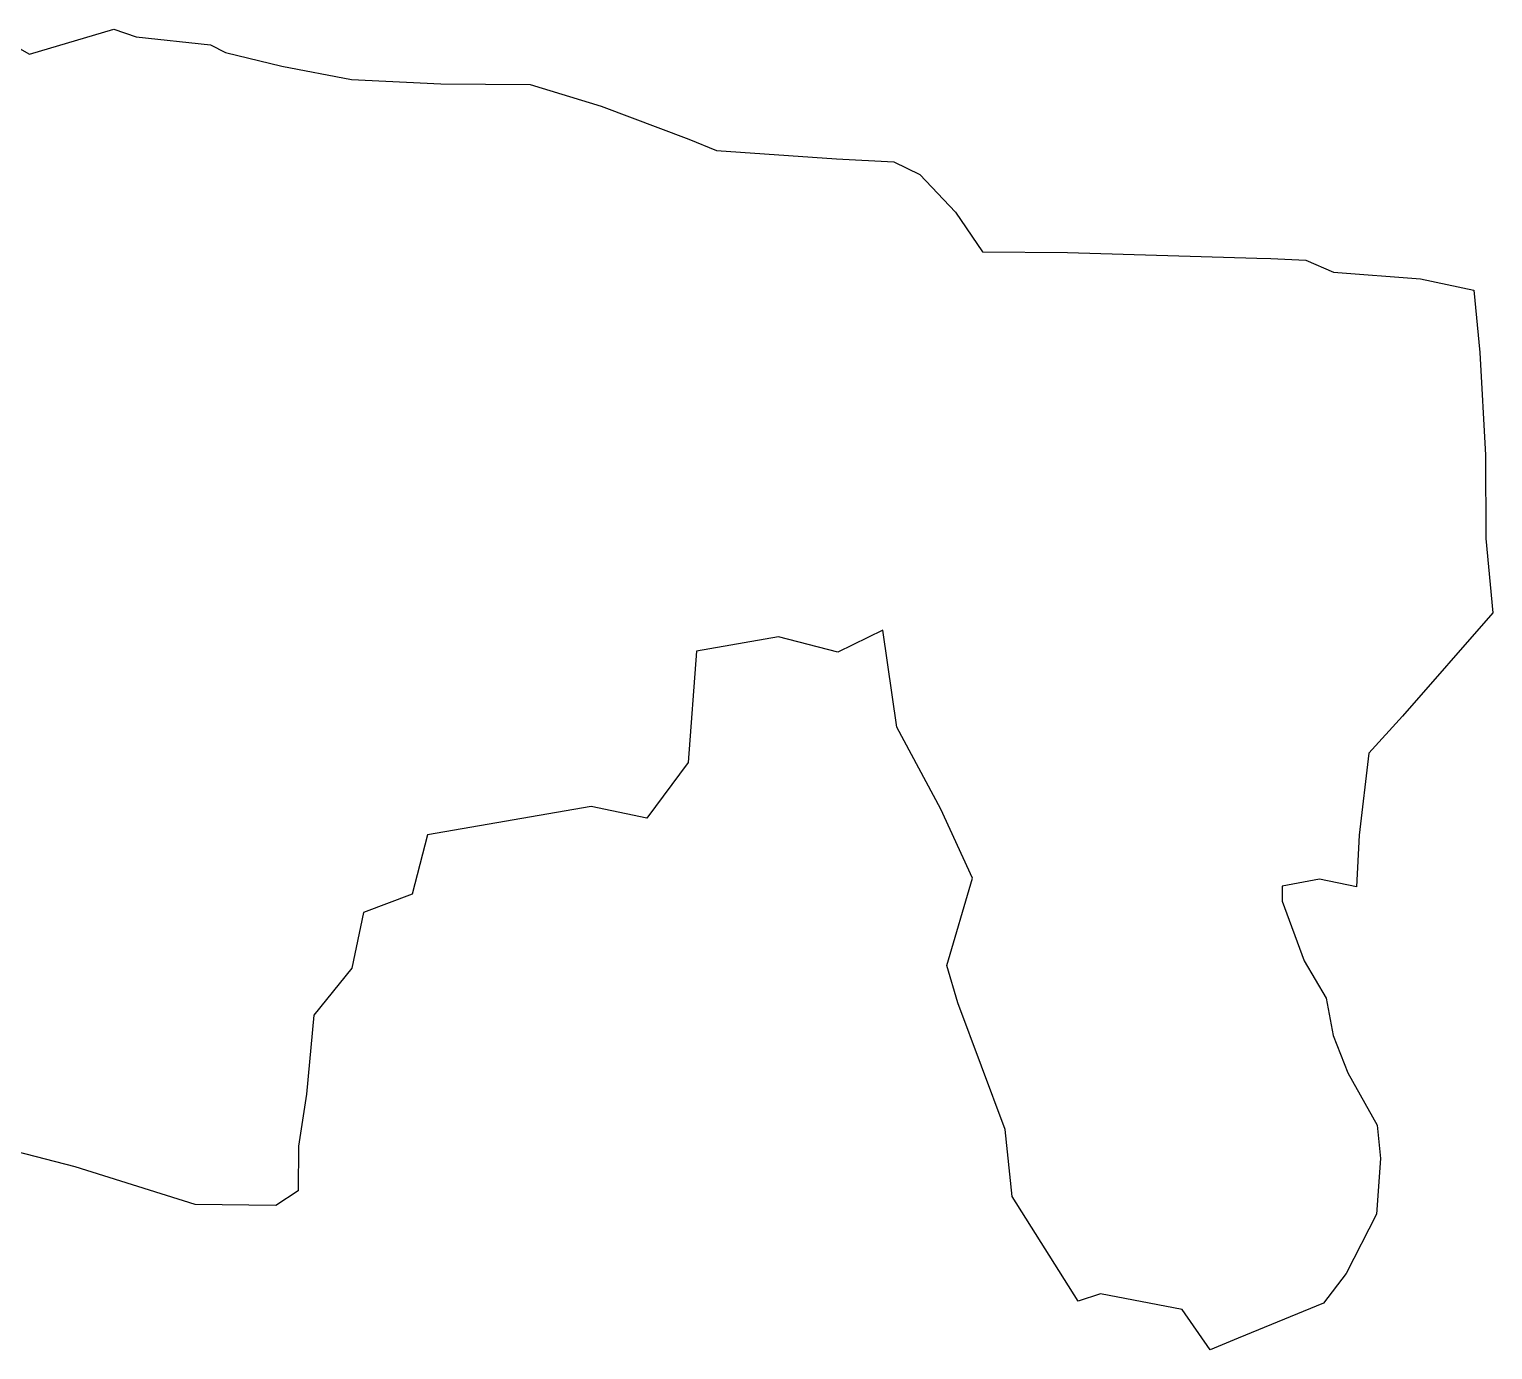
# Model space of a CAD drawing. Header units: metres. Extents: x 281101 to 285503, y 2029220 to 2031723.
# Drawn here: x 283302 to 285503, y 2029220 to 2031207 of the extents above; entities that cross this region are included whole.
import ezdxf

# ---------------------------------------------------------------- set-up
doc = ezdxf.new("R2010")
doc.units = ezdxf.units.M
doc.layers.add('VILLAGE BOUNDRY', color=10, linetype='Continuous')

msp = doc.modelspace()

# ---------------------------------------------------------------- linework, layer by layer
at = {"layer": 'VILLAGE BOUNDRY', "flags": 128}
msp.add_lwpolyline([(283283.4, 2031179.9), (283302.1, 2031169.5), (283429, 2031206.8), (283462.5, 2031195.3), (283574.2, 2031183.2), (283596.5, 2031171.9), (283681.3, 2031151), (283786.3, 2031131.2), (283920.5, 2031124.5), (284054.7, 2031123.5), (284161.8, 2031091), (284293.3, 2031041.5), (284335.2, 2031024.4), (284515.5, 2031012), (284601.9, 2031007.2), (284640.7, 2030988.2), (284694.7, 2030931.6), (284735.1, 2030872), (284863.1, 2030870.9), (285147.9, 2030862.6), (285168.7, 2030862), (285221.7, 2030859.4), (285263, 2030841.2), (285393.8, 2030831.1), (285474, 2030814.4), (285483.3, 2030720.6), (285491.9, 2030566.3), (285492.2, 2030440.9), (285502.6, 2030328.9), (285367.1, 2030173.4), (285316.3, 2030117.9), (285301.6, 2029994.3), (285297.9, 2029916.7), (285242.1, 2029928.3), (285186.1, 2029917.6), (285185.9, 2029895.2), (285218.8, 2029805.5), (285251.9, 2029749.3), (285262.6, 2029693.3), (285284.5, 2029637.2), (285328.6, 2029558.5), (285333.8, 2029508.1), (285327.6, 2029424.3), (285282.1, 2029335.2), (285248.2, 2029290.7), (285119.8, 2029237.9), (285077.5, 2029220.5), (285035.6, 2029281.2), (284912.8, 2029304.6), (284879.1, 2029293.6), (284779.7, 2029451), (284769.3, 2029551.8), (284698.1, 2029742.5), (284681.8, 2029798.6), (284720.3, 2029929.6), (284672.5, 2030033.5), (284606.4, 2030157.1), (284585.1, 2030302.7), (284517.8, 2030269.7), (284428.5, 2030292.8), (284305.2, 2030271.4), (284292.7, 2030103.7), (284230.5, 2030020.3), (284146.8, 2030037.7), (283900.3, 2029994.9), (283877.3, 2029905.6), (283804.3, 2029878.2), (283786.9, 2029794.5), (283729.3, 2029723.6), (283718.3, 2029604.9), (283706.5, 2029526.7), (283705.9, 2029459.6), (283672.2, 2029437.5), (283551.2, 2029438.8), (283370.7, 2029495.8), (283281.3, 2029518.9)], dxfattribs=at)

doc.saveas('drawing.dxf')
